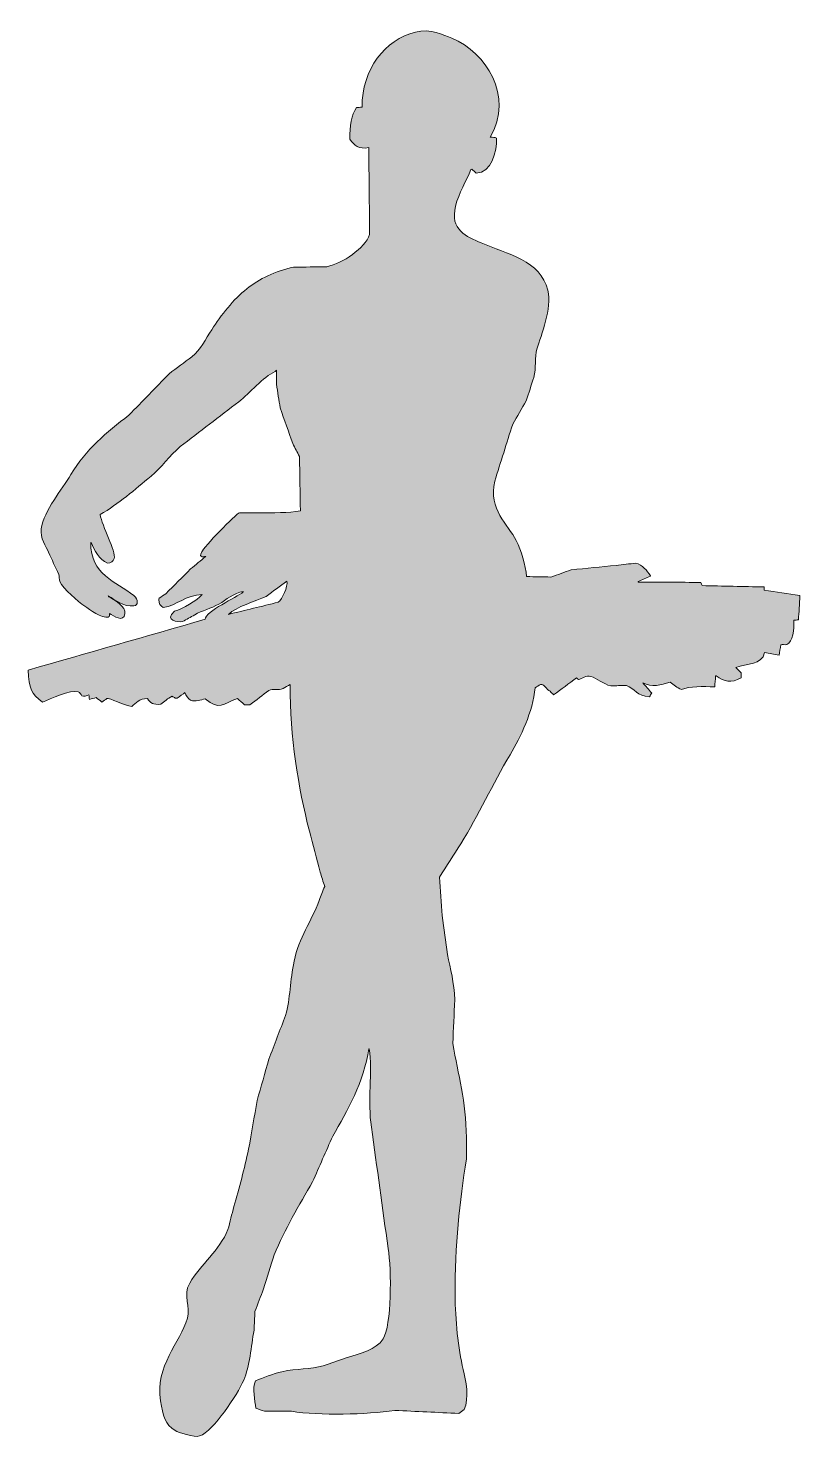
# Model space of a CAD drawing. Header units: inches. Extents: x 22.1 to 57.8, y -72.8 to -7.6.
import ezdxf

# ---------------------------------------------------------------- set-up
doc = ezdxf.new("R2010")
doc.units = ezdxf.units.IN
doc.header["$MEASUREMENT"] = 0
doc.layers.add('Layer 1', color=7, linetype='Continuous')

# ---------------------------------------------------------------- blocks, each defined once
blk = doc.blocks.new('block 2')
at = {"layer": 'Layer 1'}
h = blk.add_hatch(color=7, dxfattribs=at)
edge = h.paths.add_edge_path()
edge.add_spline(control_points=[(57.811, -33.841), (57.815, -34.255), (57.775, -34.614), (57.748, -34.965), (57.68, -34.972), (57.61, -34.979), (57.541, -34.986), (57.545, -35.408), (57.512, -35.995), (57.207, -36.109), (57.096, -36.152), (57.028, -36.057), (56.936, -36.13), (56.908, -36.29), (56.881, -36.45), (56.853, -36.61), (56.632, -36.568), (56.409, -36.526), (56.188, -36.484), (56.068, -37.065), (55.357, -36.989), (54.856, -37.172), (54.938, -37.254), (55.022, -37.338), (55.105, -37.421), (55.105, -37.428), (55.105, -37.435), (55.105, -37.441), (55.105, -37.512), (55.105, -37.581), (55.105, -37.65), (54.609, -37.907), (54.351, -37.837), (53.941, -37.567), (53.933, -37.567), (53.925, -37.567), (53.918, -37.567), (53.905, -37.733), (53.891, -37.9), (53.877, -38.066), (53.335, -38.058), (52.717, -38.034), (52.337, -38.191), (52.132, -38.096), (51.983, -37.982), (51.817, -37.859), (51.374, -37.983), (50.978, -38.118), (50.546, -37.879), (50.685, -38.038), (50.824, -38.198), (50.963, -38.358), (50.928, -38.413), (50.894, -38.469), (50.859, -38.524), (50.299, -38.515), (50.162, -38.15), (49.798, -38.004), (49.555, -38.01), (49.312, -38.018), (49.068, -38.025), (48.718, -37.943), (48.435, -37.675), (48.153, -37.588), (47.923, -37.516), (47.741, -37.698), (47.57, -37.733), (47.542, -37.705), (47.514, -37.677), (47.488, -37.65), (47.133, -37.914), (46.78, -38.178), (46.425, -38.442), (46.37, -38.385), (46.314, -38.33), (46.259, -38.275), (46.116, -38.199), (45.949, -37.901), (45.822, -37.962), (45.739, -38.01), (45.655, -38.06), (45.573, -38.108), (45.459, -39.255), (44.898, -40.366), (44.406, -41.21), (43.604, -42.587), (42.949, -44), (42.138, -45.331), (41.805, -45.844), (41.472, -46.357), (41.139, -46.871), (41.18, -47.468), (41.222, -48.064), (41.263, -48.66), (41.347, -49.258), (41.43, -49.855), (41.513, -50.451), (41.656, -51.123), (41.822, -51.766), (41.846, -52.553), (41.819, -53.226), (41.79, -53.899), (41.763, -54.572), (42.003, -56.037), (42.387, -57.243), (42.387, -58.922), (42.387, -59.256), (42.387, -59.588), (42.387, -59.922), (42.072, -61.91), (41.853, -63.904), (41.867, -66.229), (41.874, -67.336), (42.005, -68.697), (42.242, -69.663), (42.366, -70.17), (42.529, -71.003), (42.283, -71.515), (42.2, -71.578), (42.118, -71.64), (42.034, -71.702), (41.049, -71.654), (40.064, -71.606), (39.078, -71.557), (37.742, -71.755), (35.623, -71.807), (34.29, -71.598), (33.875, -71.598), (33.457, -71.598), (33.042, -71.598), (32.911, -71.549), (32.778, -71.501), (32.646, -71.453), (32.615, -71.105), (32.46, -70.544), (32.626, -70.183), (32.993, -70.059), (33.43, -69.858), (33.854, -69.767), (34.533, -69.621), (35.159, -69.653), (35.768, -69.497), (36.123, -69.372), (36.476, -69.247), (36.83, -69.122), (37.497, -68.912), (38.196, -68.769), (38.536, -68.247), (38.929, -67.646), (38.932, -65.052), (38.766, -64.063), (38.509, -62.19), (38.252, -60.317), (37.996, -58.443), (37.801, -57.284), (38.061, -55.864), (37.891, -54.822), (37.884, -54.822), (37.877, -54.822), (37.87, -54.822), (37.643, -56.351), (36.876, -57.714), (36.206, -58.86), (35.893, -59.567), (35.582, -60.275), (35.27, -60.983), (34.649, -62.049), (33.984, -63.189), (33.499, -64.354), (33.333, -64.882), (33.166, -65.409), (33.001, -65.937), (32.868, -66.283), (32.737, -66.631), (32.604, -66.977), (32.591, -67.269), (32.577, -67.56), (32.563, -67.852), (32.425, -68.596), (32.366, -69.521), (32.085, -70.161), (31.788, -70.84), (30.694, -72.508), (30.044, -72.743), (29.813, -72.828), (29.049, -72.57), (28.92, -72.494), (28.441, -72.207), (28.344, -71.804), (28.234, -71.119), (27.974, -69.499), (29.142, -68.431), (29.482, -67.29), (29.638, -66.766), (29.248, -66.244), (29.587, -65.666), (30.09, -64.806), (30.966, -64.147), (31.356, -63.189), (31.446, -62.835), (31.536, -62.482), (31.627, -62.127), (31.884, -61.286), (32.112, -60.359), (32.313, -59.464), (32.445, -58.714), (32.577, -57.964), (32.709, -57.215), (32.889, -56.577), (33.07, -55.939), (33.251, -55.301), (33.507, -54.627), (33.763, -53.955), (34.02, -53.282), (34.247, -52.484), (34.222, -51.662), (34.416, -50.763), (34.648, -49.684), (35.203, -48.933), (35.582, -47.953), (35.665, -47.738), (35.747, -47.523), (35.831, -47.307), (35.761, -47.086), (35.693, -46.864), (35.623, -46.642), (35.457, -46.01), (35.29, -45.379), (35.123, -44.748), (34.608, -42.717), (34.229, -40.399), (34.228, -37.962), (34.124, -38.025), (34.02, -38.087), (33.916, -38.15), (33.674, -38.236), (33.441, -38.146), (33.251, -38.233), (32.959, -38.455), (32.667, -38.677), (32.375, -38.899), (32.292, -38.899), (32.21, -38.899), (32.126, -38.899), (32.015, -38.801), (31.904, -38.705), (31.794, -38.608), (31.091, -38.856), (30.995, -39.177), (30.295, -38.628), (30.116, -38.662), (29.845, -38.781), (29.628, -38.69), (29.498, -38.626), (29.429, -38.457), (29.358, -38.337), (29.338, -38.358), (29.316, -38.379), (29.295, -38.399), (29.17, -38.459), (29.022, -38.644), (28.92, -38.586), (28.872, -38.559), (28.824, -38.531), (28.776, -38.503), (28.558, -38.606), (28.43, -38.744), (28.254, -38.878), (27.886, -38.894), (27.774, -38.844), (27.629, -38.608), (27.245, -38.609), (27.113, -38.814), (26.901, -38.982), (26.605, -38.941), (25.847, -38.559), (25.757, -38.608), (25.681, -38.663), (25.604, -38.719), (25.527, -38.774), (25.438, -38.705), (25.347, -38.635), (25.257, -38.566), (25.154, -38.594), (25.048, -38.621), (24.945, -38.649), (24.938, -38.579), (24.931, -38.51), (24.924, -38.442), (24.802, -38.489), (24.69, -38.522), (24.591, -38.483), (24.556, -38.397), (24.507, -38.335), (24.425, -38.295), (24.083, -38.19), (23.12, -38.635), (22.78, -38.774), (22.247, -38.399), (22.149, -38.157), (22.114, -37.296), (24.841, -36.512), (27.568, -35.728), (30.295, -34.944), (30.322, -34.574), (31.744, -33.93), (32.063, -33.675), (32.063, -33.668), (32.063, -33.661), (32.063, -33.654), (31.617, -33.737), (31.28, -34.038), (30.94, -34.237), (30.579, -34.447), (30.162, -34.535), (29.816, -34.736), (29.628, -34.84), (29.441, -34.944), (29.253, -35.049), (29.051, -35.086), (28.372, -35.015), (28.879, -34.57), (29.266, -34.447), (29.91, -34.086), (30.17, -33.8), (29.39, -33.822), (29.011, -34.294), (28.358, -34.403), (28.238, -34.3), (28.155, -34.255), (28.151, -34.028), (28.157, -34.008), (28.164, -33.987), (28.171, -33.965), (28.276, -33.896), (28.379, -33.827), (28.483, -33.758), (28.865, -33.376), (29.248, -32.995), (29.628, -32.613), (29.864, -32.419), (30.1, -32.224), (30.335, -32.03), (30.335, -32.03), (29.942, -32.142), (30.147, -31.822), (30.206, -31.627), (31.718, -30.066), (31.897, -30.011), (32.182, -30.011), (32.466, -30.011), (32.75, -30.011), (33.456, -30.011), (34.148, -30.016), (34.707, -29.928), (34.694, -29.088), (34.679, -28.249), (34.665, -27.409), (34.561, -27.208), (34.456, -27.006), (34.353, -26.806), (34.159, -26.258), (33.964, -25.709), (33.77, -25.161), (33.714, -24.794), (33.659, -24.425), (33.604, -24.058), (33.604, -23.843), (33.604, -23.628), (33.604, -23.412), (33.584, -23.434), (33.562, -23.455), (33.541, -23.476), (32.964, -23.729), (32.372, -24.48), (31.856, -24.87), (30.953, -25.563), (30.052, -26.258), (29.15, -26.951), (28.648, -27.349), (28.291, -27.93), (27.796, -28.325), (27.045, -28.927), (26.3, -29.607), (25.445, -30.094), (25.518, -30.621), (26.19, -31.801), (26.089, -32.134), (26.039, -32.268), (25.954, -32.333), (25.778, -32.342), (25.407, -32.168), (25.177, -31.77), (25.029, -31.385), (25.021, -31.385), (25.014, -31.385), (25.007, -31.385), (24.991, -32.872), (26.162, -33.213), (27.005, -33.841), (27.21, -34.025), (27.22, -34.293), (27.005, -34.32), (26.504, -34.374), (26.158, -34.052), (25.819, -33.862), (25.827, -33.875), (25.833, -33.89), (25.84, -33.904), (26.044, -33.986), (26.677, -34.398), (26.59, -34.673), (26.523, -35.122), (26.049, -34.78), (25.882, -34.673), (25.881, -34.788), (25.887, -34.793), (25.819, -34.84), (25.539, -34.925), (24.918, -34.462), (24.737, -34.341), (24.406, -34.118), (23.749, -33.539), (23.571, -33.195), (23.558, -33.085), (23.543, -32.974), (23.529, -32.863), (23.37, -32.523), (23.211, -32.182), (23.05, -31.843), (22.931, -31.569), (22.654, -31.176), (22.718, -30.76), (22.85, -29.9), (23.671, -28.944), (24.091, -28.242), (24.784, -27.086), (25.725, -26.291), (26.777, -25.494), (27.395, -24.856), (28.012, -24.218), (28.629, -23.579), (28.983, -23.316), (29.338, -23.052), (29.691, -22.789), (30.083, -22.465), (30.327, -21.979), (30.606, -21.539), (31.032, -20.871), (31.614, -20.126), (32.23, -19.646), (32.817, -19.188), (33.527, -18.822), (34.395, -18.646), (34.908, -18.64), (35.422, -18.633), (35.935, -18.626), (36.675, -18.456), (37.677, -17.788), (37.912, -17.127), (37.899, -15.789), (37.884, -14.449), (37.87, -13.11), (37.409, -13.196), (37.214, -13.026), (36.996, -12.714), (36.981, -12.124), (37.064, -11.589), (37.308, -11.257), (37.393, -11.251), (37.475, -11.243), (37.559, -11.237), (37.553, -9.473), (38.628, -8.126), (40.035, -7.76), (40.716, -7.584), (41.336, -7.896), (41.721, -8.052), (43.292, -8.69), (44.594, -10.715), (43.491, -12.631), (43.615, -12.627), (43.711, -12.637), (43.782, -12.672), (43.814, -13.3), (43.529, -14.292), (42.845, -14.297), (42.776, -14.234), (42.707, -14.171), (42.638, -14.109), (42.624, -14.116), (42.609, -14.123), (42.596, -14.129), (42.391, -14.641), (42.035, -15.229), (41.888, -15.816), (41.61, -16.925), (42.398, -17.228), (43.075, -17.523), (44.261, -18.04), (45.829, -18.329), (46.155, -19.708), (46.36, -20.577), (45.843, -21.761), (45.655, -22.435), (45.549, -22.817), (45.619, -23.298), (45.51, -23.747), (45.392, -24.106), (45.274, -24.468), (45.156, -24.828), (44.948, -25.189), (44.739, -25.55), (44.531, -25.911), (44.254, -26.791), (43.976, -27.673), (43.698, -28.554), (43.398, -29.872), (44.31, -30.531), (44.698, -31.302), (44.924, -31.752), (45.111, -32.433), (45.177, -32.967), (45.551, -32.974), (45.926, -32.981), (46.301, -32.987), (46.613, -32.877), (46.925, -32.766), (47.237, -32.655), (47.931, -32.585), (48.626, -32.515), (49.319, -32.446), (49.623, -32.411), (49.929, -32.377), (50.234, -32.342), (50.525, -32.42), (50.754, -32.693), (50.9, -32.925), (50.9, -32.932), (50.9, -32.939), (50.9, -32.946), (50.714, -33.03), (50.525, -33.112), (50.339, -33.195), (50.339, -33.203), (50.339, -33.209), (50.339, -33.217), (51.331, -33.216), (52.27, -33.228), (53.232, -33.238), (53.253, -33.286), (53.274, -33.335), (53.294, -33.383), (54.252, -33.403), (55.209, -33.424), (56.167, -33.446), (56.167, -33.494), (56.167, -33.543), (56.167, -33.591), (56.714, -33.675), (57.263, -33.758), (57.811, -33.841)], knot_values=[0, 0, 0, 0, 1, 1, 1, 2, 2, 2, 3, 3, 3, 4, 4, 4, 5, 5, 5, 6, 6, 6, 7, 7, 7, 8, 8, 8, 9, 9, 9, 10, 10, 10, 11, 11, 11, 12, 12, 12, 13, 13, 13, 14, 14, 14, 15, 15, 15, 16, 16, 16, 17, 17, 17, 18, 18, 18, 19, 19, 19, 20, 20, 20, 21, 21, 21, 22, 22, 22, 23, 23, 23, 24, 24, 24, 25, 25, 25, 26, 26, 26, 27, 27, 27, 28, 28, 28, 29, 29, 29, 30, 30, 30, 31, 31, 31, 32, 32, 32, 33, 33, 33, 34, 34, 34, 35, 35, 35, 36, 36, 36, 37, 37, 37, 38, 38, 38, 39, 39, 39, 40, 40, 40, 41, 41, 41, 42, 42, 42, 43, 43, 43, 44, 44, 44, 45, 45, 45, 46, 46, 46, 47, 47, 47, 48, 48, 48, 49, 49, 49, 50, 50, 50, 51, 51, 51, 52, 52, 52, 53, 53, 53, 54, 54, 54, 55, 55, 55, 56, 56, 56, 57, 57, 57, 58, 58, 58, 59, 59, 59, 60, 60, 60, 61, 61, 61, 62, 62, 62, 63, 63, 63, 64, 64, 64, 65, 65, 65, 66, 66, 66, 67, 67, 67, 68, 68, 68, 69, 69, 69, 70, 70, 70, 71, 71, 71, 72, 72, 72, 73, 73, 73, 74, 74, 74, 75, 75, 75, 76, 76, 76, 77, 77, 77, 78, 78, 78, 79, 79, 79, 80, 80, 80, 81, 81, 81, 82, 82, 82, 83, 83, 83, 84, 84, 84, 85, 85, 85, 86, 86, 86, 87, 87, 87, 88, 88, 88, 89, 89, 89, 90, 90, 90, 91, 91, 91, 92, 92, 92, 93, 93, 93, 94, 94, 94, 95, 95, 95, 96, 96, 96, 97, 97, 97, 98, 98, 98, 99, 99, 99, 100, 100, 100, 101, 101, 101, 102, 102, 102, 103, 103, 103, 104, 104, 104, 105, 105, 105, 106, 106, 106, 107, 107, 107, 108, 108, 108, 109, 109, 109, 110, 110, 110, 111, 111, 111, 112, 112, 112, 113, 113, 113, 114, 114, 114, 115, 115, 115, 116, 116, 116, 117, 117, 117, 118, 118, 118, 119, 119, 119, 120, 120, 120, 121, 121, 121, 122, 122, 122, 123, 123, 123, 124, 124, 124, 125, 125, 125, 126, 126, 126, 127, 127, 127, 128, 128, 128, 129, 129, 129, 130, 130, 130, 131, 131, 131, 132, 132, 132, 133, 133, 133, 134, 134, 134, 135, 135, 135, 136, 136, 136, 137, 137, 137, 138, 138, 138, 139, 139, 139, 140, 140, 140, 141, 141, 141, 142, 142, 142, 143, 143, 143, 144, 144, 144, 145, 145, 145, 146, 146, 146, 147, 147, 147, 148, 148, 148, 149, 149, 149, 150, 150, 150, 151, 151, 151, 152, 152, 152, 153, 153, 153, 154, 154, 154, 155, 155, 155, 156, 156, 156, 157, 157, 157, 158, 158, 158, 159, 159, 159, 160, 160, 160, 161, 161, 161, 162, 162, 162, 163, 163, 163, 164, 164, 164, 165, 165, 165, 166, 166, 166, 167, 167, 167, 168, 168, 168, 169, 169, 169, 170, 170, 170, 171, 171, 171, 172, 172, 172, 173, 173, 173, 174, 174, 174, 175, 175, 175, 176, 176, 176, 177, 177, 177, 178, 178, 178, 179, 179, 179, 180, 180, 180, 181, 181, 181, 182, 182, 182, 183, 183, 183, 184, 184, 184, 185, 185, 185, 186, 186, 186, 187, 187, 187, 187], degree=3, periodic=1)
edge = h.paths.add_edge_path()
edge.add_spline(control_points=[(34.082, -33.175), (33.763, -33.411), (33.444, -33.647), (33.125, -33.883), (32.627, -34.106), (31.73, -34.363), (31.377, -34.715), (32.147, -34.528), (32.916, -34.341), (33.687, -34.153), (33.857, -34.042), (34.14, -33.408), (34.082, -33.175)], knot_values=[0, 0, 0, 0, 1, 1, 1, 2, 2, 2, 3, 3, 3, 4, 4, 4, 4], degree=3, periodic=1)
at = {"layer": 'Layer 1', "lineweight": 0}
for points, knots in [([(57.811, -33.841), (57.815, -34.255), (57.775, -34.614), (57.748, -34.965), (57.68, -34.972), (57.61, -34.979), (57.541, -34.986), (57.545, -35.408), (57.512, -35.995), (57.207, -36.109), (57.096, -36.152), (57.028, -36.057), (56.936, -36.13), (56.908, -36.29), (56.881, -36.45), (56.853, -36.61), (56.632, -36.568), (56.409, -36.526), (56.188, -36.484), (56.068, -37.065), (55.357, -36.989), (54.856, -37.172), (54.938, -37.254), (55.022, -37.338), (55.105, -37.421), (55.105, -37.428), (55.105, -37.435), (55.105, -37.441), (55.105, -37.512), (55.105, -37.581), (55.105, -37.65), (54.609, -37.907), (54.351, -37.837), (53.941, -37.567), (53.933, -37.567), (53.925, -37.567), (53.918, -37.567), (53.905, -37.733), (53.891, -37.9), (53.877, -38.066), (53.335, -38.058), (52.717, -38.034), (52.337, -38.191), (52.132, -38.096), (51.983, -37.982), (51.817, -37.859), (51.374, -37.983), (50.978, -38.118), (50.546, -37.879), (50.685, -38.038), (50.824, -38.198), (50.963, -38.358), (50.928, -38.413), (50.894, -38.469), (50.859, -38.524), (50.299, -38.515), (50.162, -38.15), (49.798, -38.004), (49.555, -38.01), (49.312, -38.018), (49.068, -38.025), (48.718, -37.943), (48.435, -37.675), (48.153, -37.588), (47.923, -37.516), (47.741, -37.698), (47.57, -37.733), (47.542, -37.705), (47.514, -37.677), (47.488, -37.65), (47.133, -37.914), (46.78, -38.178), (46.425, -38.442), (46.37, -38.385), (46.314, -38.33), (46.259, -38.275), (46.116, -38.199), (45.949, -37.901), (45.822, -37.962), (45.739, -38.01), (45.655, -38.06), (45.573, -38.108), (45.459, -39.255), (44.898, -40.366), (44.406, -41.21), (43.604, -42.587), (42.949, -44), (42.138, -45.331), (41.805, -45.844), (41.472, -46.357), (41.139, -46.871), (41.18, -47.468), (41.222, -48.064), (41.263, -48.66), (41.347, -49.258), (41.43, -49.855), (41.513, -50.451), (41.656, -51.123), (41.822, -51.766), (41.846, -52.553), (41.819, -53.226), (41.79, -53.899), (41.763, -54.572), (42.003, -56.037), (42.387, -57.243), (42.387, -58.922), (42.387, -59.256), (42.387, -59.588), (42.387, -59.922), (42.072, -61.91), (41.853, -63.904), (41.867, -66.229), (41.874, -67.336), (42.005, -68.697), (42.242, -69.663), (42.366, -70.17), (42.529, -71.003), (42.283, -71.515), (42.2, -71.578), (42.118, -71.64), (42.034, -71.702), (41.049, -71.654), (40.064, -71.606), (39.078, -71.557), (37.742, -71.755), (35.623, -71.807), (34.29, -71.598), (33.875, -71.598), (33.457, -71.598), (33.042, -71.598), (32.911, -71.549), (32.778, -71.501), (32.646, -71.453), (32.615, -71.105), (32.46, -70.544), (32.626, -70.183), (32.993, -70.059), (33.43, -69.858), (33.854, -69.767), (34.533, -69.621), (35.159, -69.653), (35.768, -69.497), (36.123, -69.372), (36.476, -69.247), (36.83, -69.122), (37.497, -68.912), (38.196, -68.769), (38.536, -68.247), (38.929, -67.646), (38.932, -65.052), (38.766, -64.063), (38.509, -62.19), (38.252, -60.317), (37.996, -58.443), (37.801, -57.284), (38.061, -55.864), (37.891, -54.822), (37.884, -54.822), (37.877, -54.822), (37.87, -54.822), (37.643, -56.351), (36.876, -57.714), (36.206, -58.86), (35.893, -59.567), (35.582, -60.275), (35.27, -60.983), (34.649, -62.049), (33.984, -63.189), (33.499, -64.354), (33.333, -64.882), (33.166, -65.409), (33.001, -65.937), (32.868, -66.283), (32.737, -66.631), (32.604, -66.977), (32.591, -67.269), (32.577, -67.56), (32.563, -67.852), (32.425, -68.596), (32.366, -69.521), (32.085, -70.161), (31.788, -70.84), (30.694, -72.508), (30.044, -72.743), (29.813, -72.828), (29.049, -72.57), (28.92, -72.494), (28.441, -72.207), (28.344, -71.804), (28.234, -71.119), (27.974, -69.499), (29.142, -68.431), (29.482, -67.29), (29.638, -66.766), (29.248, -66.244), (29.587, -65.666), (30.09, -64.806), (30.966, -64.147), (31.356, -63.189), (31.446, -62.835), (31.536, -62.482), (31.627, -62.127), (31.884, -61.286), (32.112, -60.359), (32.313, -59.464), (32.445, -58.714), (32.577, -57.964), (32.709, -57.215), (32.889, -56.577), (33.07, -55.939), (33.251, -55.301), (33.507, -54.627), (33.763, -53.955), (34.02, -53.282), (34.247, -52.484), (34.222, -51.662), (34.416, -50.763), (34.648, -49.684), (35.203, -48.933), (35.582, -47.953), (35.665, -47.738), (35.747, -47.523), (35.831, -47.307), (35.761, -47.086), (35.693, -46.864), (35.623, -46.642), (35.457, -46.01), (35.29, -45.379), (35.123, -44.748), (34.608, -42.717), (34.229, -40.399), (34.228, -37.962), (34.124, -38.025), (34.02, -38.087), (33.916, -38.15), (33.674, -38.236), (33.441, -38.146), (33.251, -38.233), (32.959, -38.455), (32.667, -38.677), (32.375, -38.899), (32.292, -38.899), (32.21, -38.899), (32.126, -38.899), (32.015, -38.801), (31.904, -38.705), (31.794, -38.608), (31.091, -38.856), (30.995, -39.177), (30.295, -38.628), (30.116, -38.662), (29.845, -38.781), (29.628, -38.69), (29.498, -38.626), (29.429, -38.457), (29.358, -38.337), (29.338, -38.358), (29.316, -38.379), (29.295, -38.399), (29.17, -38.459), (29.022, -38.644), (28.92, -38.586), (28.872, -38.559), (28.824, -38.531), (28.776, -38.503), (28.558, -38.606), (28.43, -38.744), (28.254, -38.878), (27.886, -38.894), (27.774, -38.844), (27.629, -38.608), (27.245, -38.609), (27.113, -38.814), (26.901, -38.982), (26.605, -38.941), (25.847, -38.559), (25.757, -38.608), (25.681, -38.663), (25.604, -38.719), (25.527, -38.774), (25.438, -38.705), (25.347, -38.635), (25.257, -38.566), (25.154, -38.594), (25.048, -38.621), (24.945, -38.649), (24.938, -38.579), (24.931, -38.51), (24.924, -38.442), (24.802, -38.489), (24.69, -38.522), (24.591, -38.483), (24.556, -38.397), (24.507, -38.335), (24.425, -38.295), (24.083, -38.19), (23.12, -38.635), (22.78, -38.774), (22.247, -38.399), (22.149, -38.157), (22.114, -37.296), (24.841, -36.512), (27.568, -35.728), (30.295, -34.944), (30.322, -34.574), (31.744, -33.93), (32.063, -33.675), (32.063, -33.668), (32.063, -33.661), (32.063, -33.654), (31.617, -33.737), (31.28, -34.038), (30.94, -34.237), (30.579, -34.447), (30.162, -34.535), (29.816, -34.736), (29.628, -34.84), (29.441, -34.944), (29.253, -35.049), (29.051, -35.086), (28.372, -35.015), (28.879, -34.57), (29.266, -34.447), (29.91, -34.086), (30.17, -33.8), (29.39, -33.822), (29.011, -34.294), (28.358, -34.403), (28.238, -34.3), (28.155, -34.255), (28.151, -34.028), (28.157, -34.008), (28.164, -33.987), (28.171, -33.965), (28.276, -33.896), (28.379, -33.827), (28.483, -33.758), (28.865, -33.376), (29.248, -32.995), (29.628, -32.613), (29.864, -32.419), (30.1, -32.224), (30.335, -32.03), (30.335, -32.03), (29.942, -32.142), (30.147, -31.822), (30.206, -31.627), (31.718, -30.066), (31.897, -30.011), (32.182, -30.011), (32.466, -30.011), (32.75, -30.011), (33.456, -30.011), (34.148, -30.016), (34.707, -29.928), (34.694, -29.088), (34.679, -28.249), (34.665, -27.409), (34.561, -27.208), (34.456, -27.006), (34.353, -26.806), (34.159, -26.258), (33.964, -25.709), (33.77, -25.161), (33.714, -24.794), (33.659, -24.425), (33.604, -24.058), (33.604, -23.843), (33.604, -23.628), (33.604, -23.412), (33.584, -23.434), (33.562, -23.455), (33.541, -23.476), (32.964, -23.729), (32.372, -24.48), (31.856, -24.87), (30.953, -25.563), (30.052, -26.258), (29.15, -26.951), (28.648, -27.349), (28.291, -27.93), (27.796, -28.325), (27.045, -28.927), (26.3, -29.607), (25.445, -30.094), (25.518, -30.621), (26.19, -31.801), (26.089, -32.134), (26.039, -32.268), (25.954, -32.333), (25.778, -32.342), (25.407, -32.168), (25.177, -31.77), (25.029, -31.385), (25.021, -31.385), (25.014, -31.385), (25.007, -31.385), (24.991, -32.872), (26.162, -33.213), (27.005, -33.841), (27.21, -34.025), (27.22, -34.293), (27.005, -34.32), (26.504, -34.374), (26.158, -34.052), (25.819, -33.862), (25.827, -33.875), (25.833, -33.89), (25.84, -33.904), (26.044, -33.986), (26.677, -34.398), (26.59, -34.673), (26.523, -35.122), (26.049, -34.78), (25.882, -34.673), (25.881, -34.788), (25.887, -34.793), (25.819, -34.84), (25.539, -34.925), (24.918, -34.462), (24.737, -34.341), (24.406, -34.118), (23.749, -33.539), (23.571, -33.195), (23.558, -33.085), (23.543, -32.974), (23.529, -32.863), (23.37, -32.523), (23.211, -32.182), (23.05, -31.843), (22.931, -31.569), (22.654, -31.176), (22.718, -30.76), (22.85, -29.9), (23.671, -28.944), (24.091, -28.242), (24.784, -27.086), (25.725, -26.291), (26.777, -25.494), (27.395, -24.856), (28.012, -24.218), (28.629, -23.579), (28.983, -23.316), (29.338, -23.052), (29.691, -22.789), (30.083, -22.465), (30.327, -21.979), (30.606, -21.539), (31.032, -20.871), (31.614, -20.126), (32.23, -19.646), (32.817, -19.188), (33.527, -18.822), (34.395, -18.646), (34.908, -18.64), (35.422, -18.633), (35.935, -18.626), (36.675, -18.456), (37.677, -17.788), (37.912, -17.127), (37.899, -15.789), (37.884, -14.449), (37.87, -13.11), (37.409, -13.196), (37.214, -13.026), (36.996, -12.714), (36.981, -12.124), (37.064, -11.589), (37.308, -11.257), (37.393, -11.251), (37.475, -11.243), (37.559, -11.237), (37.553, -9.473), (38.628, -8.126), (40.035, -7.76), (40.716, -7.584), (41.336, -7.896), (41.721, -8.052), (43.292, -8.69), (44.594, -10.715), (43.491, -12.631), (43.615, -12.627), (43.711, -12.637), (43.782, -12.672), (43.814, -13.3), (43.529, -14.292), (42.845, -14.297), (42.776, -14.234), (42.707, -14.171), (42.638, -14.109), (42.624, -14.116), (42.609, -14.123), (42.596, -14.129), (42.391, -14.641), (42.035, -15.229), (41.888, -15.816), (41.61, -16.925), (42.398, -17.228), (43.075, -17.523), (44.261, -18.04), (45.829, -18.329), (46.155, -19.708), (46.36, -20.577), (45.843, -21.761), (45.655, -22.435), (45.549, -22.817), (45.619, -23.298), (45.51, -23.747), (45.392, -24.106), (45.274, -24.468), (45.156, -24.828), (44.948, -25.189), (44.739, -25.55), (44.531, -25.911), (44.254, -26.791), (43.976, -27.673), (43.698, -28.554), (43.398, -29.872), (44.31, -30.531), (44.698, -31.302), (44.924, -31.752), (45.111, -32.433), (45.177, -32.967), (45.551, -32.974), (45.926, -32.981), (46.301, -32.987), (46.613, -32.877), (46.925, -32.766), (47.237, -32.655), (47.931, -32.585), (48.626, -32.515), (49.319, -32.446), (49.623, -32.411), (49.929, -32.377), (50.234, -32.342), (50.525, -32.42), (50.754, -32.693), (50.9, -32.925), (50.9, -32.932), (50.9, -32.939), (50.9, -32.946), (50.714, -33.03), (50.525, -33.112), (50.339, -33.195), (50.339, -33.203), (50.339, -33.209), (50.339, -33.217), (51.331, -33.216), (52.27, -33.228), (53.232, -33.238), (53.253, -33.286), (53.274, -33.335), (53.294, -33.383), (54.252, -33.403), (55.209, -33.424), (56.167, -33.446), (56.167, -33.494), (56.167, -33.543), (56.167, -33.591), (56.714, -33.675), (57.263, -33.758), (57.811, -33.841)], [0, 0, 0, 0, 1, 1, 1, 2, 2, 2, 3, 3, 3, 4, 4, 4, 5, 5, 5, 6, 6, 6, 7, 7, 7, 8, 8, 8, 9, 9, 9, 10, 10, 10, 11, 11, 11, 12, 12, 12, 13, 13, 13, 14, 14, 14, 15, 15, 15, 16, 16, 16, 17, 17, 17, 18, 18, 18, 19, 19, 19, 20, 20, 20, 21, 21, 21, 22, 22, 22, 23, 23, 23, 24, 24, 24, 25, 25, 25, 26, 26, 26, 27, 27, 27, 28, 28, 28, 29, 29, 29, 30, 30, 30, 31, 31, 31, 32, 32, 32, 33, 33, 33, 34, 34, 34, 35, 35, 35, 36, 36, 36, 37, 37, 37, 38, 38, 38, 39, 39, 39, 40, 40, 40, 41, 41, 41, 42, 42, 42, 43, 43, 43, 44, 44, 44, 45, 45, 45, 46, 46, 46, 47, 47, 47, 48, 48, 48, 49, 49, 49, 50, 50, 50, 51, 51, 51, 52, 52, 52, 53, 53, 53, 54, 54, 54, 55, 55, 55, 56, 56, 56, 57, 57, 57, 58, 58, 58, 59, 59, 59, 60, 60, 60, 61, 61, 61, 62, 62, 62, 63, 63, 63, 64, 64, 64, 65, 65, 65, 66, 66, 66, 67, 67, 67, 68, 68, 68, 69, 69, 69, 70, 70, 70, 71, 71, 71, 72, 72, 72, 73, 73, 73, 74, 74, 74, 75, 75, 75, 76, 76, 76, 77, 77, 77, 78, 78, 78, 79, 79, 79, 80, 80, 80, 81, 81, 81, 82, 82, 82, 83, 83, 83, 84, 84, 84, 85, 85, 85, 86, 86, 86, 87, 87, 87, 88, 88, 88, 89, 89, 89, 90, 90, 90, 91, 91, 91, 92, 92, 92, 93, 93, 93, 94, 94, 94, 95, 95, 95, 96, 96, 96, 97, 97, 97, 98, 98, 98, 99, 99, 99, 100, 100, 100, 101, 101, 101, 102, 102, 102, 103, 103, 103, 104, 104, 104, 105, 105, 105, 106, 106, 106, 107, 107, 107, 108, 108, 108, 109, 109, 109, 110, 110, 110, 111, 111, 111, 112, 112, 112, 113, 113, 113, 114, 114, 114, 115, 115, 115, 116, 116, 116, 117, 117, 117, 118, 118, 118, 119, 119, 119, 120, 120, 120, 121, 121, 121, 122, 122, 122, 123, 123, 123, 124, 124, 124, 125, 125, 125, 126, 126, 126, 127, 127, 127, 128, 128, 128, 129, 129, 129, 130, 130, 130, 131, 131, 131, 132, 132, 132, 133, 133, 133, 134, 134, 134, 135, 135, 135, 136, 136, 136, 137, 137, 137, 138, 138, 138, 139, 139, 139, 140, 140, 140, 141, 141, 141, 142, 142, 142, 143, 143, 143, 144, 144, 144, 145, 145, 145, 146, 146, 146, 147, 147, 147, 148, 148, 148, 149, 149, 149, 150, 150, 150, 151, 151, 151, 152, 152, 152, 153, 153, 153, 154, 154, 154, 155, 155, 155, 156, 156, 156, 157, 157, 157, 158, 158, 158, 159, 159, 159, 160, 160, 160, 161, 161, 161, 162, 162, 162, 163, 163, 163, 164, 164, 164, 165, 165, 165, 166, 166, 166, 167, 167, 167, 168, 168, 168, 169, 169, 169, 170, 170, 170, 171, 171, 171, 172, 172, 172, 173, 173, 173, 174, 174, 174, 175, 175, 175, 176, 176, 176, 177, 177, 177, 178, 178, 178, 179, 179, 179, 180, 180, 180, 181, 181, 181, 182, 182, 182, 183, 183, 183, 184, 184, 184, 185, 185, 185, 186, 186, 186, 187, 187, 187, 187]), ([(34.082, -33.175), (33.763, -33.411), (33.444, -33.647), (33.125, -33.883), (32.627, -34.106), (31.73, -34.363), (31.377, -34.715), (32.147, -34.528), (32.916, -34.341), (33.687, -34.153), (33.857, -34.042), (34.14, -33.408), (34.082, -33.175)], [0, 0, 0, 0, 1, 1, 1, 2, 2, 2, 3, 3, 3, 4, 4, 4, 4])]:
    blk.add_open_spline(points, degree=3, knots=knots, dxfattribs=at)

msp = doc.modelspace()

# ---------------------------------------------------------------- block references
at = {"layer": 'Layer 1'}
msp.add_blockref('block 2', (0, 0), dxfattribs=at)

doc.saveas('drawing.dxf')
